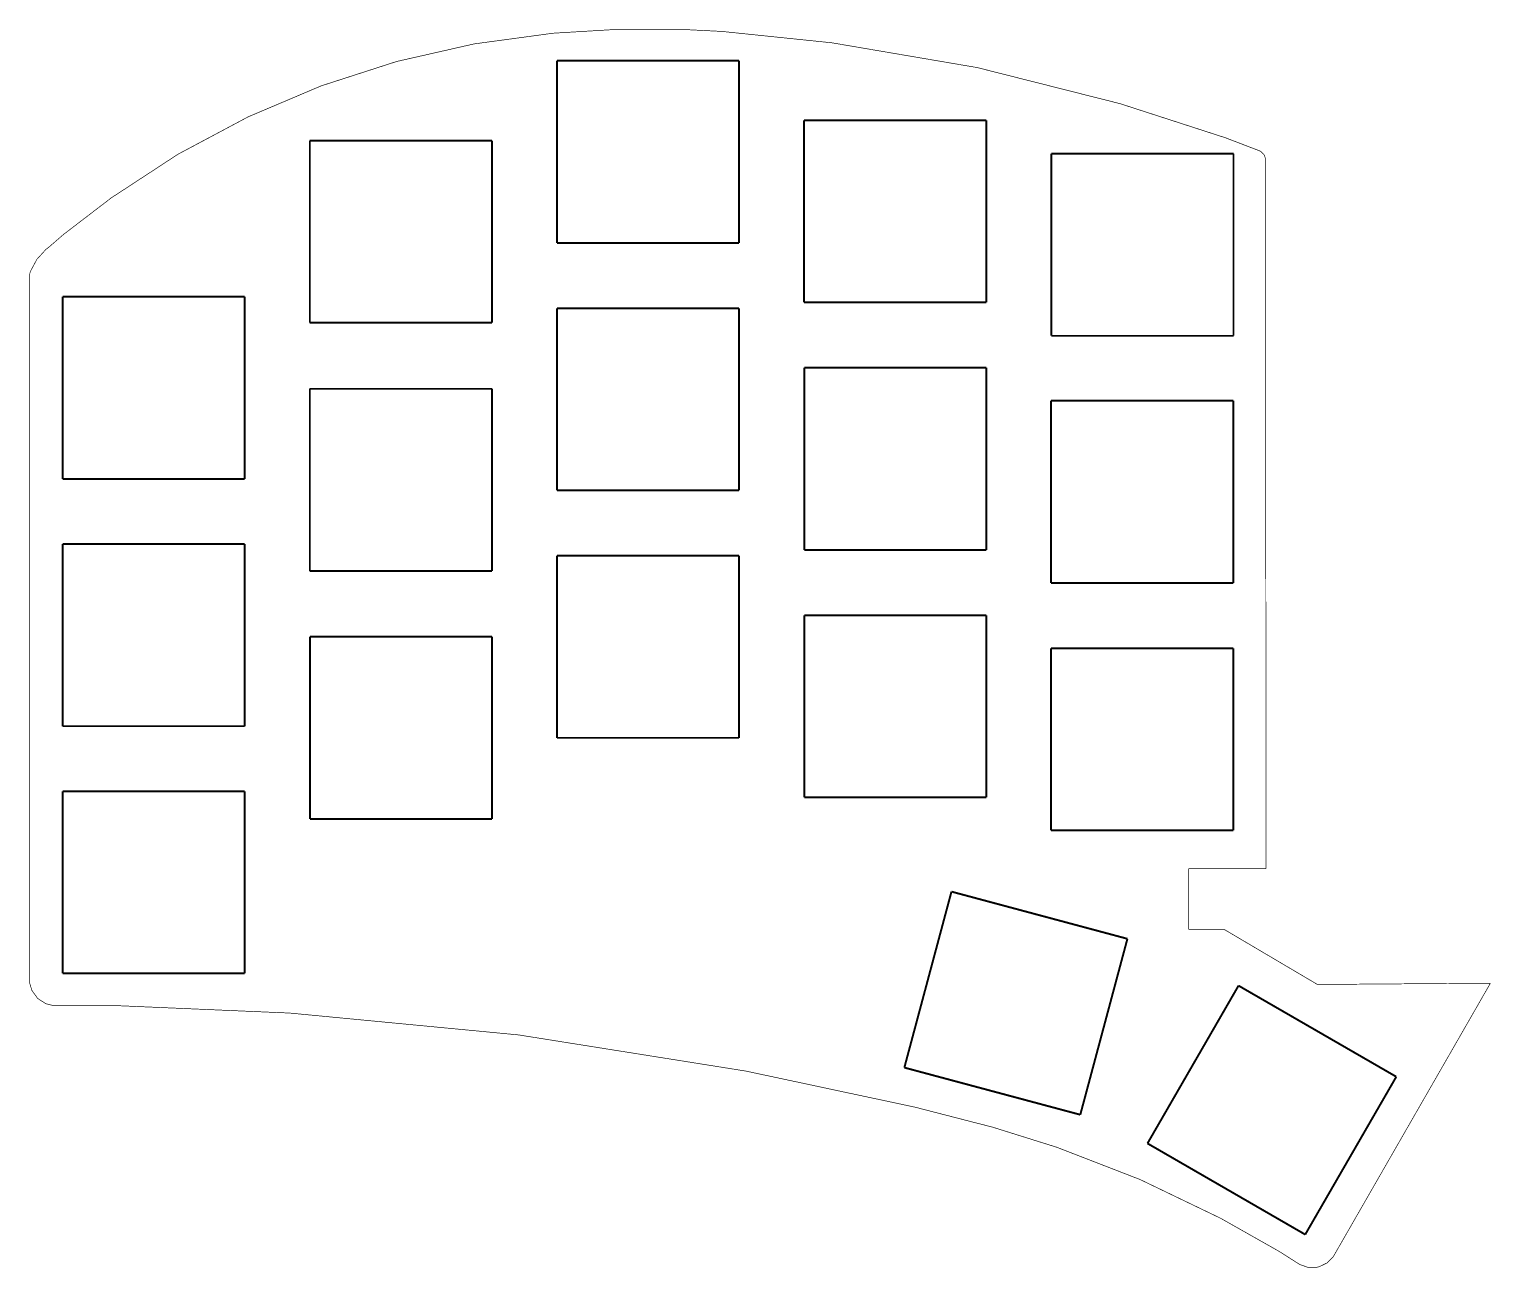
# Model space of a CAD drawing. Extents: x 0 to 4.42, y 0 to 3.75.
import ezdxf

# ---------------------------------------------------------------- set-up
doc = ezdxf.new("R2010")
doc.units = 0
doc.layers.get('0').update_dxf_attribs({"linetype": 'CONTINUOUS'})

msp = doc.modelspace()

# ---------------------------------------------------------------- linework, layer by layer
at = {"color": 52}
for points, const_width in [([(1.8281, 3.7489), (1.7675, 3.7489), (1.5855, 3.738), (1.3462, 3.7056), (1.1118, 3.6524), (0.8834, 3.5786), (0.6624, 3.4849), (0.4502, 3.3718), (0.2482, 3.2397), (0.1034, 3.1288), (0.0576, 3.0891)], 0.00197), ([(1.9847, 3.7489), (1.8281, 3.7489)], 0.00197), ([(3.7242, 3.3817), (3.62, 3.4216), (3.3012, 3.5248), (2.8689, 3.634), (2.4294, 3.7089), (2.096, 3.7434), (1.9847, 3.749)], 0.00197), ([(1.5971, 3.6547), (2.1483, 3.6547)], 0.00591), ([(1.5971, 3.1035), (1.5971, 3.6547)], 0.00591), ([(2.1483, 3.1035), (2.1483, 3.6547)], 0.00591), ([(2.3449, 3.4747), (2.8961, 3.4747)], 0.00591), ([(2.3449, 2.9235), (2.3449, 3.4747)], 0.00591), ([(2.8961, 2.9235), (2.8961, 3.4747)], 0.00591), ([(0.8491, 3.4129), (1.4003, 3.4129)], 0.00591), ([(0.8491, 2.8618), (0.8491, 3.4129)], 0.00591), ([(1.4003, 2.8618), (1.4003, 3.4129)], 0.00591), ([(3.0932, 3.3736), (3.6444, 3.3736)], 0.00591), ([(3.0932, 2.8224), (3.0932, 3.3736)], 0.00591), ([(3.6444, 2.8224), (3.6444, 3.3736)], 0.00591), ([(3.7413, 3.3549), (3.7413, 3.3589), (3.7367, 3.3709), (3.7268, 3.3805), (3.7242, 3.3817)], 0.00197), ([(3.7428, 1.2102), (3.7413, 3.3549)], 0.00197), ([(1.5971, 3.1035), (2.1483, 3.1035)], 0.00591), ([(0.0575, 3.0892), (0.0508, 3.0842), (0.0232, 3.0539), (0.0038, 3.0178), (0.0013, 3.0099)], 0.00197), ([(0.0013, 3.0099), (0.001, 0.8719)], 0.00197), ([(0.1011, 2.9405), (0.6522, 2.9405)], 0.00591), ([(0.1011, 2.3893), (0.1011, 2.9405)], 0.00591), ([(0.6522, 2.3893), (0.6522, 2.9405)], 0.00591), ([(2.3449, 2.9235), (2.8961, 2.9235)], 0.00591), ([(1.5971, 2.9059), (2.1483, 2.9059)], 0.00591), ([(1.5971, 2.3548), (1.5971, 2.9059)], 0.00591), ([(2.1483, 2.3548), (2.1483, 2.9059)], 0.00591), ([(0.8491, 2.8618), (1.4003, 2.8618)], 0.00591), ([(3.0932, 2.8224), (3.6444, 2.8224)], 0.00591), ([(2.3452, 2.7259), (2.8963, 2.7259)], 0.00591), ([(2.3452, 2.1747), (2.3452, 2.7259)], 0.00591), ([(2.8963, 2.1747), (2.8963, 2.7259)], 0.00591), ([(0.8491, 2.662), (1.4003, 2.662)], 0.00591), ([(0.8491, 2.1108), (0.8491, 2.662)], 0.00591), ([(1.4003, 2.1108), (1.4003, 2.662)], 0.00591), ([(3.0924, 2.6259), (3.6436, 2.6259)], 0.00591), ([(3.0924, 2.0748), (3.0924, 2.6259)], 0.00591), ([(3.6436, 2.0748), (3.6436, 2.6259)], 0.00591), ([(0.1011, 2.3893), (0.6522, 2.3893)], 0.00591), ([(1.5971, 2.3548), (2.1483, 2.3548)], 0.00591), ([(0.1011, 2.1924), (0.6522, 2.1924)], 0.00591), ([(0.1011, 1.6413), (0.1011, 2.1924)], 0.00591), ([(0.6522, 1.6413), (0.6522, 2.1924)], 0.00591), ([(2.3452, 2.1747), (2.8963, 2.1747)], 0.00591), ([(1.5971, 2.1572), (2.1483, 2.1572)], 0.00591), ([(1.5971, 1.606), (1.5971, 2.1572)], 0.00591), ([(2.1483, 1.606), (2.1483, 2.1572)], 0.00591), ([(0.8491, 2.1108), (1.4003, 2.1108)], 0.00591), ([(3.0924, 2.0748), (3.6436, 2.0748)], 0.00591), ([(2.3452, 1.9771), (2.8963, 1.9771)], 0.00591), ([(2.3452, 1.426), (2.3452, 1.9771)], 0.00591), ([(2.8963, 1.426), (2.8963, 1.9771)], 0.00591), ([(0.8494, 1.912), (1.4006, 1.912)], 0.00591), ([(0.8494, 1.3608), (0.8494, 1.912)], 0.00591), ([(1.4006, 1.3608), (1.4006, 1.912)], 0.00591), ([(3.0924, 1.8772), (3.6436, 1.8772)], 0.00591), ([(3.0924, 1.326), (3.0924, 1.8772)], 0.00591), ([(3.6436, 1.326), (3.6436, 1.8772)], 0.00591), ([(0.1011, 1.6413), (0.6522, 1.6413)], 0.00591), ([(1.5971, 1.606), (2.1483, 1.606)], 0.00591), ([(0.1011, 1.4444), (0.6522, 1.4444)], 0.00591), ([(0.1011, 0.8932), (0.1011, 1.4444)], 0.00591), ([(0.6522, 0.8932), (0.6522, 1.4444)], 0.00591), ([(2.3452, 1.426), (2.8963, 1.426)], 0.00591), ([(0.8494, 1.3608), (1.4006, 1.3608)], 0.00591), ([(3.0924, 1.326), (3.6436, 1.326)], 0.00591), ([(3.5085, 1.0271), (3.5085, 1.2102)], 0.00197), ([(3.7428, 1.2102), (3.5085, 1.2102)], 0.00197), ([(2.6483, 0.6083), (2.7909, 1.1407)], 0.00591), ([(2.7909, 1.1407), (3.3233, 0.998)], 0.00591), ([(3.6149, 1.0271), (3.5085, 1.0271)], 0.00197), ([(3.6149, 1.0271), (3.8983, 0.8598)], 0.00197), ([(3.1807, 0.4657), (3.3233, 0.998)], 0.00591), ([(0.1011, 0.8932), (0.6522, 0.8932)], 0.00591), ([(0.001, 0.8719), (0.0012, 0.8643), (0.0081, 0.8418), (0.0255, 0.8175), (0.0507, 0.8014), (0.0735, 0.7957), (0.0811, 0.7958)], 0.00197), ([(3.3841, 0.3789), (3.6596, 0.8562)], 0.00591), ([(3.6596, 0.8562), (4.137, 0.5806)], 0.00591), ([(3.8983, 0.8598), (4.4219, 0.8637)], 0.00197), ([(4.4219, 0.8637), (3.9479, 0.039)], 0.00197), ([(0.0919, 0.7958), (0.0811, 0.7958)], 0.00197), ([(2.849, 0.4451), (2.6803, 0.4886), (2.169, 0.5977), (1.4814, 0.7071), (0.7884, 0.7733), (0.266, 0.7957), (0.0919, 0.7958)], 0.00197), ([(2.6483, 0.6083), (3.1807, 0.4657)], 0.00591), ([(3.8614, 0.1032), (4.137, 0.5806)], 0.00591), ([(3.8403, 0.0154), (3.7832, 0.0518), (3.6059, 0.1521), (3.3617, 0.2696), (3.1091, 0.3674), (2.9146, 0.4283), (2.849, 0.445)], 0.00197), ([(3.3841, 0.3789), (3.8614, 0.1032)], 0.00591), ([(3.8403, 0.0154), (3.8447, 0.0126), (3.8686, 0.0042), (3.894, 0.0036), (3.899, 0.0047), (3.9041, 0.0059), (3.9269, 0.017), (3.9451, 0.0346), (3.9479, 0.039)], 0.00197)]:
    msp.add_lwpolyline(points, dxfattribs=dict(at, const_width=const_width))

doc.saveas('drawing.dxf')
